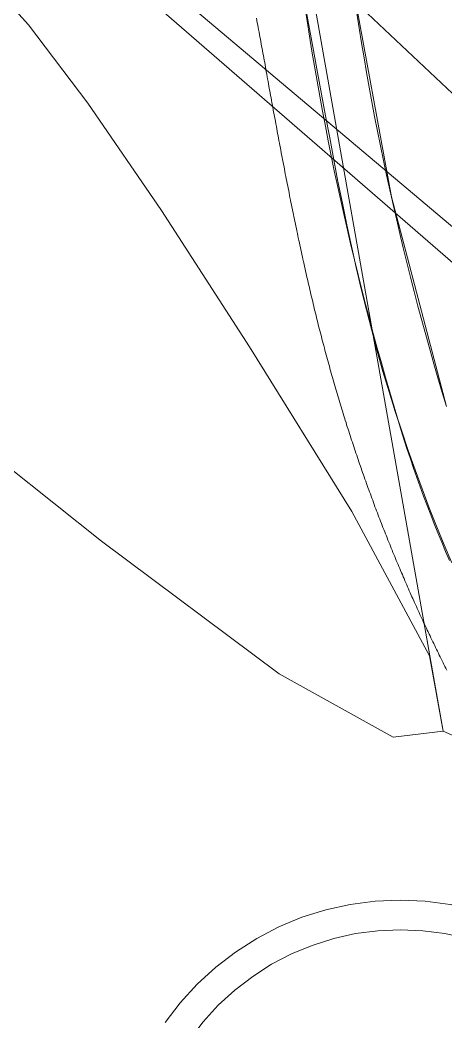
# Model space of a CAD drawing. Header units: metres. Extents: x 533049 to 537618, y 1849954 to 1852676.
# Drawn here: x 534495.4 to 534522, y 1851436.3 to 1851498.8 of the extents above; entities that cross this region are included whole.
import ezdxf

# ---------------------------------------------------------------- set-up
doc = ezdxf.new("R2010")
doc.units = ezdxf.units.M
doc.header["$LTSCALE"] = 2
for name, color, linetype, lineweight in [('11', 7, 'Continuous', 13), ('14', 7, 'Continuous', 13), ('28', 7, 'Continuous', 13), ('54', 7, 'Continuous', 13), ('55', 7, 'Continuous', 13), ('57', 7, 'Continuous', 13), ('60', 7, 'Continuous', 13), ('8', 7, 'Continuous', 13)]:
    doc.layers.add(name, color=color, linetype=linetype, lineweight=lineweight)

msp = doc.modelspace()

# ---------------------------------------------------------------- linework, layer by layer
at = {"layer": '11'}
for points in [[(534533.84, 1851436.24), (534532.89, 1851437.48), (534531.83, 1851438.63), (534530.68, 1851439.69), (534529.44, 1851440.64), (534528.12, 1851441.48), (534526.73, 1851442.21), (534525.28, 1851442.81), (534523.79, 1851443.28), (534522.26, 1851443.62), (534520.71, 1851443.82), (534519.15, 1851443.89), (534517.59, 1851443.82), (534516.03, 1851443.62), (534514.51, 1851443.28), (534513.01, 1851442.81), (534511.57, 1851442.21), (534510.18, 1851441.48), (534508.86, 1851440.64), (534507.62, 1851439.69), (534506.47, 1851438.63), (534505.41, 1851437.48), (534504.46, 1851436.24)], [(534532.32, 1851435.17), (534531.47, 1851436.29), (534530.52, 1851437.32), (534529.49, 1851438.27), (534528.37, 1851439.12), (534527.19, 1851439.88), (534525.95, 1851440.52), (534524.65, 1851441.06), (534523.31, 1851441.48), (534521.94, 1851441.79), (534520.55, 1851441.97), (534519.15, 1851442.03), (534517.75, 1851441.97), (534516.36, 1851441.79), (534514.99, 1851441.48), (534513.65, 1851441.06), (534512.35, 1851440.52), (534511.11, 1851439.88), (534509.93, 1851439.12), (534508.81, 1851438.27), (534507.78, 1851437.32), (534506.83, 1851436.29), (534505.98, 1851435.17)]]:
    msp.add_lwpolyline(points, dxfattribs=at)
at = {"layer": '14'}
for points in [[(534522.04, 1851474.7), (534518.6, 1851487.79), (534516.16, 1851501.1)], [(534522.04, 1851474.7), (534521.77, 1851475.59), (534521.5, 1851476.49), (534521.24, 1851477.38), (534520.99, 1851478.28), (534520.74, 1851479.18), (534520.49, 1851480.08), (534520.25, 1851480.98), (534520.02, 1851481.89), (534519.79, 1851482.79), (534519.56, 1851483.7), (534519.34, 1851484.61), (534519.12, 1851485.51), (534518.91, 1851486.42), (534518.7, 1851487.33), (534518.5, 1851488.24), (534518.3, 1851489.16), (534518.11, 1851490.07), (534517.92, 1851490.99), (534517.73, 1851491.9), (534517.55, 1851492.82), (534517.38, 1851493.73), (534517.21, 1851494.65), (534517.05, 1851495.57), (534516.89, 1851496.49), (534516.73, 1851497.41), (534516.58, 1851498.33), (534516.43, 1851499.26)]]:
    msp.add_lwpolyline(points, dxfattribs=at)
at = {"layer": '28'}
for points in [[(534510.17, 1851498.96), (534510.2, 1851498.82), (534510.22, 1851498.67), (534510.25, 1851498.53), (534510.28, 1851498.38), (534510.3, 1851498.24), (534510.33, 1851498.09), (534510.36, 1851497.94), (534510.38, 1851497.8), (534510.41, 1851497.65), (534510.44, 1851497.51), (534510.46, 1851497.36), (534510.49, 1851497.21), (534510.52, 1851497.07), (534510.54, 1851496.92), (534510.57, 1851496.77), (534510.6, 1851496.63), (534510.62, 1851496.48), (534510.65, 1851496.33), (534510.68, 1851496.19), (534510.7, 1851496.04), (534510.73, 1851495.89), (534510.76, 1851495.75), (534510.78, 1851495.6), (534510.81, 1851495.45), (534510.84, 1851495.3), (534510.86, 1851495.16), (534510.89, 1851495.01), (534510.92, 1851494.86), (534510.94, 1851494.72), (534510.97, 1851494.57), (534511, 1851494.42), (534511.03, 1851494.27), (534511.05, 1851494.12), (534511.08, 1851493.98), (534511.11, 1851493.83), (534511.13, 1851493.68), (534511.16, 1851493.53), (534511.19, 1851493.39), (534511.22, 1851493.24), (534511.24, 1851493.09), (534511.27, 1851492.94), (534511.3, 1851492.79), (534511.33, 1851492.64), (534511.35, 1851492.5), (534511.38, 1851492.35), (534511.41, 1851492.2), (534511.44, 1851492.05), (534511.46, 1851491.9), (534511.49, 1851491.75), (534511.52, 1851491.61), (534511.55, 1851491.46), (534511.57, 1851491.31), (534511.6, 1851491.16), (534511.63, 1851491.01), (534511.66, 1851490.86), (534511.69, 1851490.72), (534511.72, 1851490.57), (534511.74, 1851490.42), (534511.77, 1851490.27), (534511.8, 1851490.12), (534511.83, 1851489.97), (534511.86, 1851489.82), (534511.89, 1851489.68), (534511.91, 1851489.53), (534511.94, 1851489.38), (534511.97, 1851489.23), (534512, 1851489.08), (534512.03, 1851488.93), (534512.06, 1851488.78), (534512.09, 1851488.64), (534512.12, 1851488.49), (534512.15, 1851488.34)], [(534512.15, 1851488.34), (534512.18, 1851488.19), (534512.21, 1851488.04), (534512.23, 1851487.89), (534512.26, 1851487.75), (534512.29, 1851487.6), (534512.32, 1851487.45), (534512.35, 1851487.3), (534512.38, 1851487.15), (534512.41, 1851487), (534512.44, 1851486.86), (534512.47, 1851486.71), (534512.51, 1851486.56), (534512.54, 1851486.41), (534512.57, 1851486.26), (534512.6, 1851486.11), (534512.63, 1851485.97), (534512.66, 1851485.82), (534512.69, 1851485.67), (534512.72, 1851485.52), (534512.75, 1851485.37), (534512.78, 1851485.23), (534512.81, 1851485.08), (534512.85, 1851484.93), (534512.88, 1851484.78), (534512.91, 1851484.64), (534512.94, 1851484.49), (534512.97, 1851484.34), (534513.01, 1851484.19), (534513.04, 1851484.05), (534513.07, 1851483.9), (534513.1, 1851483.75), (534513.14, 1851483.6), (534513.17, 1851483.46), (534513.2, 1851483.31), (534513.23, 1851483.16), (534513.27, 1851483.02), (534513.3, 1851482.87), (534513.33, 1851482.72), (534513.37, 1851482.58), (534513.4, 1851482.43), (534513.44, 1851482.28), (534513.47, 1851482.14), (534513.5, 1851481.99), (534513.54, 1851481.84), (534513.57, 1851481.7), (534513.61, 1851481.55), (534513.64, 1851481.41), (534513.68, 1851481.26), (534513.71, 1851481.11), (534513.75, 1851480.97), (534513.78, 1851480.82), (534513.82, 1851480.68), (534513.85, 1851480.53), (534513.89, 1851480.39), (534513.92, 1851480.24), (534513.96, 1851480.1), (534514, 1851479.95), (534514.03, 1851479.81), (534514.07, 1851479.66), (534514.11, 1851479.52), (534514.14, 1851479.37), (534514.18, 1851479.23), (534514.22, 1851479.08), (534514.25, 1851478.94), (534514.29, 1851478.79), (534514.33, 1851478.65), (534514.37, 1851478.51), (534514.41, 1851478.36), (534514.44, 1851478.22), (534514.48, 1851478.08), (534514.52, 1851477.93), (534514.56, 1851477.79), (534514.6, 1851477.65), (534514.64, 1851477.5), (534514.68, 1851477.36), (534514.72, 1851477.22), (534514.76, 1851477.08), (534514.8, 1851476.93), (534514.84, 1851476.79), (534514.88, 1851476.65), (534514.92, 1851476.51), (534514.96, 1851476.37), (534515, 1851476.23), (534515.04, 1851476.09), (534515.08, 1851475.94), (534515.12, 1851475.8), (534515.16, 1851475.66), (534515.2, 1851475.52), (534515.25, 1851475.38), (534515.29, 1851475.24), (534515.33, 1851475.1), (534515.37, 1851474.96), (534515.41, 1851474.82), (534515.46, 1851474.68), (534515.5, 1851474.54), (534515.54, 1851474.41), (534515.58, 1851474.27), (534515.63, 1851474.13), (534515.67, 1851473.99), (534515.71, 1851473.85)], [(534515.71, 1851473.85), (534515.76, 1851473.71), (534515.8, 1851473.57), (534515.84, 1851473.44), (534515.89, 1851473.3), (534515.93, 1851473.16), (534515.98, 1851473.02), (534516.02, 1851472.89), (534516.07, 1851472.75), (534516.11, 1851472.61), (534516.16, 1851472.48), (534516.2, 1851472.34), (534516.25, 1851472.2), (534516.29, 1851472.07), (534516.34, 1851471.93), (534516.38, 1851471.8), (534516.43, 1851471.66), (534516.47, 1851471.52), (534516.52, 1851471.39), (534516.57, 1851471.25), (534516.61, 1851471.12), (534516.66, 1851470.98), (534516.71, 1851470.85), (534516.75, 1851470.71), (534516.8, 1851470.58), (534516.85, 1851470.45), (534516.9, 1851470.31), (534516.94, 1851470.18), (534516.99, 1851470.05), (534517.04, 1851469.91), (534517.09, 1851469.78), (534517.13, 1851469.65), (534517.18, 1851469.51), (534517.23, 1851469.38), (534517.28, 1851469.25), (534517.33, 1851469.11), (534517.38, 1851468.98), (534517.43, 1851468.85), (534517.47, 1851468.72), (534517.52, 1851468.59), (534517.57, 1851468.45), (534517.62, 1851468.32), (534517.67, 1851468.19), (534517.72, 1851468.06), (534517.77, 1851467.93), (534517.82, 1851467.8), (534517.87, 1851467.67), (534517.92, 1851467.54), (534517.97, 1851467.41), (534518.02, 1851467.28), (534518.07, 1851467.15), (534518.13, 1851467.02), (534518.18, 1851466.89), (534518.23, 1851466.76), (534518.28, 1851466.63), (534518.33, 1851466.5), (534518.38, 1851466.37), (534518.43, 1851466.24), (534518.49, 1851466.12), (534518.54, 1851465.99), (534518.59, 1851465.86), (534518.64, 1851465.73), (534518.69, 1851465.6), (534518.75, 1851465.47), (534518.8, 1851465.35), (534518.85, 1851465.22), (534518.9, 1851465.09), (534518.96, 1851464.97), (534519.01, 1851464.84), (534519.06, 1851464.71), (534519.12, 1851464.59), (534519.17, 1851464.46), (534519.22, 1851464.33), (534519.28, 1851464.21), (534519.33, 1851464.08), (534519.39, 1851463.96), (534519.44, 1851463.83), (534519.49, 1851463.7), (534519.55, 1851463.58), (534519.6, 1851463.45), (534519.66, 1851463.33), (534519.71, 1851463.2), (534519.77, 1851463.08), (534519.82, 1851462.96), (534519.88, 1851462.83), (534519.93, 1851462.71), (534519.99, 1851462.58), (534520.04, 1851462.46), (534520.1, 1851462.34), (534520.16, 1851462.21), (534520.21, 1851462.09), (534520.27, 1851461.97), (534520.32, 1851461.84), (534520.38, 1851461.72), (534520.44, 1851461.6), (534520.49, 1851461.48), (534520.55, 1851461.35), (534520.61, 1851461.23), (534520.66, 1851461.11), (534520.72, 1851460.99), (534520.78, 1851460.87)], [(534520.78, 1851460.87), (534520.83, 1851460.75), (534520.89, 1851460.63), (534520.95, 1851460.5), (534521.01, 1851460.38), (534521.06, 1851460.26), (534521.12, 1851460.14), (534521.18, 1851460.02), (534521.24, 1851459.9), (534521.3, 1851459.78), (534521.35, 1851459.66), (534521.41, 1851459.54), (534521.47, 1851459.42), (534521.53, 1851459.3), (534521.59, 1851459.18), (534521.65, 1851459.07), (534521.71, 1851458.95), (534521.77, 1851458.83), (534521.82, 1851458.71), (534521.88, 1851458.59), (534521.94, 1851458.47), (534522, 1851458.36), (534522.06, 1851458.24)]]:
    msp.add_lwpolyline(points, dxfattribs=at)
at = {"layer": '54'}
for radius, start, end in [(235.681, 190.65476, 229.2302), (243.181, 190.71548, 229.27671)]:
    msp.add_arc((534668.929, 1851485.498), radius, start, end, dxfattribs=at)
at = {"layer": '55'}
for radius, start, end in [(232.681, 190.62966, 229.21113), (246.181, 190.73898, 229.29486)]:
    msp.add_arc((534668.929, 1851485.498), radius, start, end, dxfattribs=at)
at = {"layer": '57'}
msp.add_lwpolyline([(534435.02, 1852302.37), (534325.71, 1852049.19), (534353.83, 1851932.14), (534451.75, 1851760.49), (534494.45, 1851609.32), (534521.83, 1851454.44), (534874.05, 1851297.73), (534980, 1851227.29), (535025.24, 1851130.42), (535137.95, 1851046.53), (535351.89, 1851022.3), (535580.63, 1851242.44), (535635.17, 1851288.02), (535713.4, 1851370.26), (536002.39, 1851411.84), (536158.13, 1851571.22), (536125.74, 1851798.92), (536134.24, 1851845.92), (534499.3, 1852312.5)], close=True, dxfattribs=at)
for points in [[(534545.88, 1851467.57), (534542.77, 1851472.18), (534538.87, 1851477.16), (534534.18, 1851482.49), (534528.69, 1851488.19), (534522.41, 1851494.26), (534516.39, 1851499.92), (534511.67, 1851504.42), (534508.26, 1851507.76), (534506.16, 1851509.93), (534505.37, 1851510.94), (534505.27, 1851511.53), (534505.28, 1851512.45), (534505.37, 1851513.7), (534505.57, 1851515.27), (534505.86, 1851517.17), (534506.51, 1851520.32), (534507.81, 1851525.64), (534509.74, 1851533.13), (534512.3, 1851542.78)], [(534461.58, 1851499.89), (534462.19, 1851498.22), (534463.1, 1851496.74), (534464.32, 1851495.43), (534466.86, 1851493.29), (534471.74, 1851489.3), (534478.97, 1851483.47), (534488.55, 1851475.8), (534500.48, 1851466.29), (534511.58, 1851458.01), (534518.7, 1851454.06), (534521.83, 1851454.44), (534520.97, 1851459.13), (534516.13, 1851468.15), (534509.74, 1851478.44), (534504.24, 1851486.94), (534499.64, 1851493.64), (534495.92, 1851498.55), (534493.1, 1851501.67)]]:
    msp.add_lwpolyline(points, dxfattribs=at)
at = {"layer": '60'}
for points in [[(534522.22, 1851465.1), (534521.97, 1851465.66), (534521.74, 1851466.23), (534521.5, 1851466.81), (534521.27, 1851467.38), (534521.05, 1851467.95), (534520.82, 1851468.53), (534520.61, 1851469.11), (534520.4, 1851469.69), (534520.19, 1851470.27), (534519.98, 1851470.85), (534519.78, 1851471.43), (534519.59, 1851472.02), (534519.4, 1851472.61), (534519.21, 1851473.2), (534519.03, 1851473.78), (534518.76, 1851474.69), (534518.49, 1851475.61), (534518.23, 1851476.52), (534517.97, 1851477.43), (534517.71, 1851478.35), (534517.46, 1851479.27), (534517.22, 1851480.18), (534516.98, 1851481.1), (534516.74, 1851482.02), (534516.51, 1851482.94), (534516.29, 1851483.87), (534516.06, 1851484.79), (534515.85, 1851485.72), (534515.64, 1851486.64), (534515.43, 1851487.57), (534515.23, 1851488.5), (534515.03, 1851489.43), (534514.84, 1851490.36), (534514.65, 1851491.29), (534514.47, 1851492.22), (534514.29, 1851493.16), (534514.12, 1851494.09), (534513.95, 1851495.03), (534513.79, 1851495.96), (534513.63, 1851496.9), (534513.48, 1851497.84), (534513.33, 1851498.78), (534513.19, 1851499.71)], [(534513.24, 1851499.64), (534513.48, 1851498.29), (534513.73, 1851496.93), (534513.98, 1851495.57), (534514.23, 1851494.21), (534514.48, 1851492.85), (534514.74, 1851491.48), (534515, 1851490.12), (534515.26, 1851488.76), (534515.54, 1851487.41), (534515.82, 1851486.06), (534516.11, 1851484.72), (534516.4, 1851483.39), (534516.71, 1851482.06), (534517.03, 1851480.75), (534517.37, 1851479.45), (534517.71, 1851478.16), (534518.07, 1851476.89), (534518.45, 1851475.63), (534518.84, 1851474.39), (534519.24, 1851473.16), (534519.65, 1851471.95), (534520.08, 1851470.75), (534520.51, 1851469.56), (534520.96, 1851468.39), (534521.42, 1851467.23), (534521.89, 1851466.08), (534522.38, 1851464.95)]]:
    msp.add_lwpolyline(points, dxfattribs=at)
at = {"layer": '8'}
for points in [[(534471.21, 1851527.23), (534471.27, 1851527.27), (534471.34, 1851527.31), (534471.4, 1851527.34), (534471.46, 1851527.38), (534471.52, 1851527.42), (534471.59, 1851527.45), (534471.65, 1851527.49), (534471.71, 1851527.53), (534471.77, 1851527.57), (534471.84, 1851527.6), (534471.9, 1851527.64), (534471.97, 1851527.68), (534472.03, 1851527.72), (534472.09, 1851527.75), (534472.16, 1851527.79), (534472.22, 1851527.83), (534472.29, 1851527.87), (534472.35, 1851527.9), (534472.48, 1851527.98), (534680.37, 1851352.93)], [(534673.94, 1851352.32), (534471.72, 1851527.66)], [(534510.17, 1851498.96), (534510.2, 1851498.82), (534510.22, 1851498.67), (534510.25, 1851498.53), (534510.28, 1851498.38), (534510.3, 1851498.24), (534510.33, 1851498.09), (534510.36, 1851497.94), (534510.38, 1851497.8), (534510.41, 1851497.65), (534510.44, 1851497.51), (534510.46, 1851497.36), (534510.49, 1851497.21), (534510.52, 1851497.07), (534510.54, 1851496.92), (534510.57, 1851496.77), (534510.6, 1851496.63), (534510.62, 1851496.48), (534510.65, 1851496.33), (534510.68, 1851496.19), (534510.7, 1851496.04), (534510.73, 1851495.89), (534510.76, 1851495.75), (534510.78, 1851495.6), (534510.81, 1851495.45), (534510.84, 1851495.3), (534510.86, 1851495.16), (534510.89, 1851495.01), (534510.92, 1851494.86), (534510.94, 1851494.72), (534510.97, 1851494.57), (534511, 1851494.42), (534511.03, 1851494.27), (534511.05, 1851494.12), (534511.08, 1851493.98), (534511.11, 1851493.83), (534511.13, 1851493.68), (534511.16, 1851493.53), (534511.19, 1851493.39), (534511.22, 1851493.24), (534511.24, 1851493.09), (534511.27, 1851492.94), (534511.3, 1851492.79), (534511.33, 1851492.64), (534511.35, 1851492.5), (534511.38, 1851492.35), (534511.41, 1851492.2), (534511.44, 1851492.05), (534511.46, 1851491.9), (534511.49, 1851491.75), (534511.52, 1851491.61), (534511.55, 1851491.46)], [(534511.55, 1851491.46), (534511.57, 1851491.31), (534511.6, 1851491.16), (534511.63, 1851491.01), (534511.66, 1851490.86), (534511.69, 1851490.72), (534511.72, 1851490.57), (534511.74, 1851490.42), (534511.77, 1851490.27), (534511.8, 1851490.12), (534511.83, 1851489.97), (534511.86, 1851489.82), (534511.89, 1851489.68), (534511.91, 1851489.53), (534511.94, 1851489.38), (534511.97, 1851489.23), (534512, 1851489.08), (534512.03, 1851488.93), (534512.06, 1851488.78), (534512.09, 1851488.64), (534512.12, 1851488.49), (534512.15, 1851488.34), (534512.18, 1851488.19), (534512.21, 1851488.04), (534512.23, 1851487.89), (534512.26, 1851487.75), (534512.29, 1851487.6), (534512.32, 1851487.45), (534512.35, 1851487.3), (534512.38, 1851487.15), (534512.41, 1851487), (534512.44, 1851486.86), (534512.47, 1851486.71), (534512.51, 1851486.56), (534512.54, 1851486.41), (534512.57, 1851486.26), (534512.6, 1851486.11), (534512.63, 1851485.97), (534512.66, 1851485.82), (534512.69, 1851485.67), (534512.72, 1851485.52), (534512.75, 1851485.37), (534512.78, 1851485.23), (534512.81, 1851485.08), (534512.85, 1851484.93), (534512.88, 1851484.78), (534512.91, 1851484.64), (534512.94, 1851484.49), (534512.97, 1851484.34), (534513.01, 1851484.19), (534513.04, 1851484.05), (534513.07, 1851483.9), (534513.1, 1851483.75), (534513.14, 1851483.6), (534513.17, 1851483.46), (534513.2, 1851483.31), (534513.23, 1851483.16), (534513.27, 1851483.02), (534513.3, 1851482.87), (534513.33, 1851482.72), (534513.37, 1851482.58), (534513.4, 1851482.43), (534513.44, 1851482.28), (534513.47, 1851482.14), (534513.5, 1851481.99), (534513.54, 1851481.84), (534513.57, 1851481.7), (534513.61, 1851481.55), (534513.64, 1851481.41), (534513.68, 1851481.26), (534513.71, 1851481.11), (534513.75, 1851480.97), (534513.78, 1851480.82), (534513.82, 1851480.68), (534513.85, 1851480.53), (534513.89, 1851480.39), (534513.92, 1851480.24), (534513.96, 1851480.1), (534514, 1851479.95), (534514.03, 1851479.81), (534514.07, 1851479.66), (534514.11, 1851479.52), (534514.14, 1851479.37), (534514.18, 1851479.23), (534514.22, 1851479.08), (534514.25, 1851478.94), (534514.29, 1851478.79), (534514.33, 1851478.65), (534514.37, 1851478.51), (534514.41, 1851478.36), (534514.44, 1851478.22), (534514.48, 1851478.08), (534514.52, 1851477.93), (534514.56, 1851477.79), (534514.6, 1851477.65), (534514.64, 1851477.5), (534514.68, 1851477.36), (534514.72, 1851477.22), (534514.76, 1851477.08), (534514.8, 1851476.93), (534514.84, 1851476.79)], [(534514.84, 1851476.79), (534514.88, 1851476.65), (534514.92, 1851476.51), (534514.96, 1851476.37), (534515, 1851476.23), (534515.04, 1851476.09), (534515.08, 1851475.94), (534515.12, 1851475.8), (534515.16, 1851475.66), (534515.2, 1851475.52), (534515.25, 1851475.38), (534515.29, 1851475.24), (534515.33, 1851475.1), (534515.37, 1851474.96), (534515.41, 1851474.82), (534515.46, 1851474.68), (534515.5, 1851474.54), (534515.54, 1851474.41), (534515.58, 1851474.27), (534515.63, 1851474.13), (534515.67, 1851473.99), (534515.71, 1851473.85), (534515.76, 1851473.71), (534515.8, 1851473.57), (534515.84, 1851473.44), (534515.89, 1851473.3), (534515.93, 1851473.16), (534515.98, 1851473.02), (534516.02, 1851472.89), (534516.07, 1851472.75), (534516.11, 1851472.61), (534516.16, 1851472.48), (534516.2, 1851472.34), (534516.25, 1851472.2), (534516.29, 1851472.07), (534516.34, 1851471.93), (534516.38, 1851471.8), (534516.43, 1851471.66), (534516.47, 1851471.52), (534516.52, 1851471.39), (534516.57, 1851471.25), (534516.61, 1851471.12), (534516.66, 1851470.98), (534516.71, 1851470.85), (534516.75, 1851470.71), (534516.8, 1851470.58), (534516.85, 1851470.45), (534516.9, 1851470.31), (534516.94, 1851470.18), (534516.99, 1851470.05), (534517.04, 1851469.91), (534517.09, 1851469.78), (534517.13, 1851469.65), (534517.18, 1851469.51), (534517.23, 1851469.38), (534517.28, 1851469.25), (534517.33, 1851469.11), (534517.38, 1851468.98), (534517.43, 1851468.85), (534517.47, 1851468.72), (534517.52, 1851468.59), (534517.57, 1851468.45), (534517.62, 1851468.32), (534517.67, 1851468.19), (534517.72, 1851468.06), (534517.77, 1851467.93), (534517.82, 1851467.8), (534517.87, 1851467.67), (534517.92, 1851467.54), (534517.97, 1851467.41), (534518.02, 1851467.28), (534518.07, 1851467.15), (534518.13, 1851467.02), (534518.18, 1851466.89), (534518.23, 1851466.76), (534518.28, 1851466.63), (534518.33, 1851466.5), (534518.38, 1851466.37), (534518.43, 1851466.24), (534518.49, 1851466.12), (534518.54, 1851465.99), (534518.59, 1851465.86), (534518.64, 1851465.73), (534518.69, 1851465.6), (534518.75, 1851465.47), (534518.8, 1851465.35), (534518.85, 1851465.22), (534518.9, 1851465.09), (534518.96, 1851464.97), (534519.01, 1851464.84), (534519.06, 1851464.71), (534519.12, 1851464.59), (534519.17, 1851464.46), (534519.22, 1851464.33), (534519.28, 1851464.21), (534519.33, 1851464.08), (534519.39, 1851463.96), (534519.44, 1851463.83), (534519.49, 1851463.7), (534519.55, 1851463.58), (534519.6, 1851463.45)], [(534519.6, 1851463.45), (534519.66, 1851463.33), (534519.71, 1851463.2), (534519.77, 1851463.08), (534519.82, 1851462.96), (534519.88, 1851462.83), (534519.93, 1851462.71), (534519.99, 1851462.58), (534520.04, 1851462.46), (534520.1, 1851462.34), (534520.16, 1851462.21), (534520.21, 1851462.09), (534520.27, 1851461.97), (534520.32, 1851461.84), (534520.38, 1851461.72), (534520.44, 1851461.6), (534520.49, 1851461.48), (534520.55, 1851461.35), (534520.61, 1851461.23), (534520.66, 1851461.11), (534520.72, 1851460.99), (534520.78, 1851460.87), (534520.83, 1851460.75), (534520.89, 1851460.63), (534520.95, 1851460.5), (534521.01, 1851460.38), (534521.06, 1851460.26), (534521.12, 1851460.14), (534521.18, 1851460.02), (534521.24, 1851459.9), (534521.3, 1851459.78), (534521.35, 1851459.66), (534521.41, 1851459.54), (534521.47, 1851459.42), (534521.53, 1851459.3), (534521.59, 1851459.18), (534521.65, 1851459.07), (534521.71, 1851458.95), (534521.77, 1851458.83), (534521.82, 1851458.71), (534521.88, 1851458.59), (534521.94, 1851458.47), (534522, 1851458.36), (534522.06, 1851458.24)]]:
    msp.add_lwpolyline(points, dxfattribs=at)

doc.saveas('drawing.dxf')
